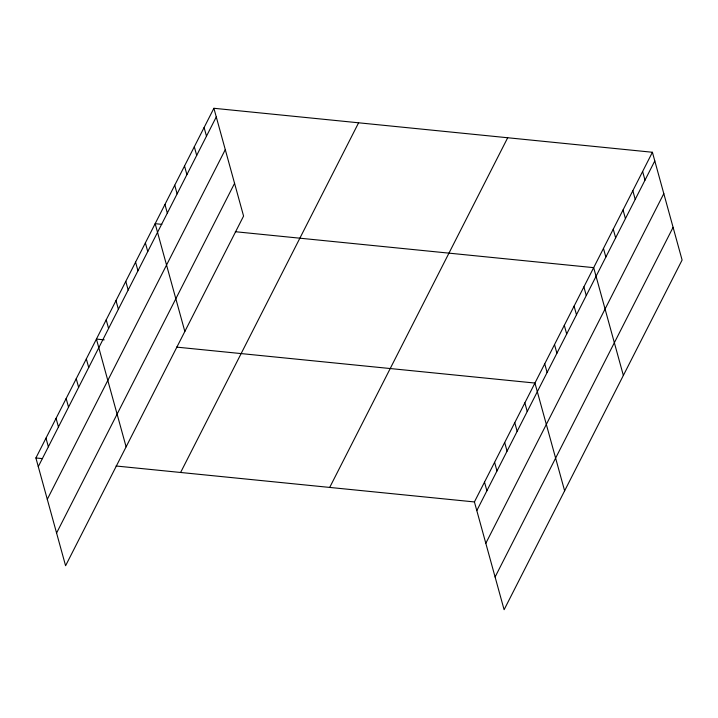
<?xml version="1.0" encoding="UTF-8"?>
<svg xmlns="http://www.w3.org/2000/svg" width="718" height="718" viewBox="0 0 718 718"><rect width="100%" height="100%" fill="white"/><g stroke="black" fill="none" stroke-linecap="round" stroke-linejoin="round"><path stroke-width="1.08" d="M213.892 108.283L243.581 216.064L65.589 565.739L35.9 457.967L213.892 108.283L652.411 152.261L682.1 260.033L504.108 609.717L474.418 501.936L652.411 152.261M38.278 466.61L216.271 116.935M47.289 499.324L225.281 149.649M56.578 533.025L234.571 183.35M180.613 472.48L358.605 122.796M329.706 487.423L507.698 137.748M476.806 510.588L654.798 160.913M485.817 543.302L663.809 193.618M495.097 577.003L673.089 227.328M161.837 224.348L155.151 223.675L184.84 331.456M235.307 231.717L593.678 267.652L623.359 375.433M104.209 339.856L96.418 339.075L126.108 446.847M176.565 347.108L534.937 383.053L564.626 490.825M35.9 457.967L42.577 458.631M116.047 466L474.418 501.936M642.628 171.494L645.006 180.146M632.836 190.728L635.215 199.371M623.044 209.961L625.432 218.604M613.253 229.195L615.64 237.837M603.47 248.419L605.848 257.071M583.887 286.886L586.265 295.538M574.095 306.119L576.482 314.771M564.303 325.353L566.69 334.005M554.52 344.586L556.899 353.229M544.729 363.82L547.107 372.462M524.849 402.861L527.236 411.513M514.77 422.678L517.148 431.33M504.682 442.494L507.061 451.146M494.594 462.311L496.973 470.954M484.506 482.128L486.894 490.771M204.1 127.517L206.488 136.169M194.309 146.75L196.696 155.402M184.526 165.984L186.904 174.636M174.734 185.217L177.113 193.86M164.943 204.451L167.33 213.093M145.368 242.908L147.746 251.56M135.576 262.142L137.955 270.794M125.785 281.375L128.172 290.027M115.993 300.609L118.38 309.261M106.21 319.842L108.589 328.494M86.331 358.892L88.718 367.535M76.243 378.7L78.63 387.352M66.155 398.517L68.542 407.169M56.076 418.334L58.454 426.986M45.988 438.151L48.366 446.793"/></g></svg>
